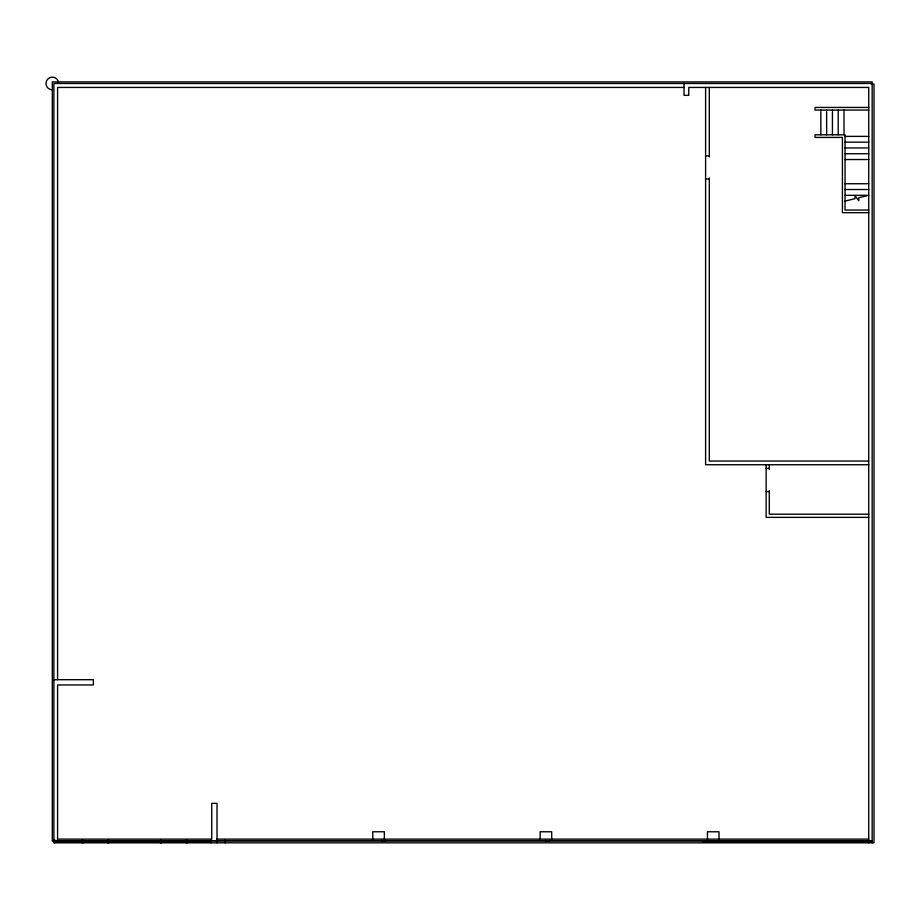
<?xml version="1.0" encoding="UTF-8"?>
<svg xmlns="http://www.w3.org/2000/svg" width="920" height="920" viewBox="0 0 920 920"><rect width="100%" height="100%" fill="white"/><g stroke="black" fill="none" stroke-linecap="round" stroke-linejoin="round"><path stroke-width="1.38" d="M53.889 842.076L55.648 840.328M54.636 842.823L57.27 840.19M845.054 201.1L854.99 198.674L854.99 195.626L858.808 200.778L858.774 197.742L868.733 195.316L867.686 195.316M872.16 83.49L53.889 83.49L53.889 842.823L874 842.823L874 84.019L871.125 84.019M684.031 87.434L57.58 87.434L57.58 679.696M868.733 107.433L815.062 107.433L815.062 110.066L868.733 110.066M845.054 136.379L866.628 136.379M867.686 136.379L868.733 136.379M845.054 142.163L866.628 142.163M867.686 142.163L868.733 142.163M845.054 147.947L866.628 147.947M867.686 147.947L868.733 147.947M845.054 153.743L866.628 153.743M867.686 153.743L868.733 153.743M705.606 155.848L709.297 155.848M845.054 159.528L866.628 159.528M867.686 159.528L868.733 159.528M705.606 178.998L709.297 178.998M845.054 183.736L866.628 183.736M867.686 183.736L868.733 183.736M845.054 189.52L866.628 189.52M867.686 189.52L868.733 189.52M845.054 195.316L866.628 195.316M868.733 210.047L845.054 210.047L845.054 134.803L815.062 134.803L815.062 137.425L842.421 137.425L842.421 212.681L868.733 212.681M868.733 461.046L709.297 461.046L709.297 177.951M868.733 464.738L705.606 464.738L705.606 87.434M766.13 468.418L769.281 468.418M766.13 491.567L769.281 491.567M868.733 514.199L769.281 514.199L769.281 490.521M868.733 517.362L766.13 517.362L766.13 464.738M53.889 679.696L93.357 679.696L93.357 684.952L57.58 684.952L57.58 839.132L211.761 839.132L211.761 803.356L217.016 803.356L217.016 842.823M217.016 839.132L868.733 839.132M52.313 840.719L872.16 840.719M872.16 840.731L52.313 840.731L52.313 81.915L872.16 81.915L872.16 842.823M55.947 841.501L81.995 841.501M83.053 841.501L107.789 841.501M108.836 841.501L160.402 841.501M161.46 841.501L186.185 841.501M187.243 841.501L210.967 841.501M702.983 842.03L872.16 842.03M868.733 842.823L868.733 87.434L688.769 87.434L688.769 95.335L684.031 95.335L684.031 83.49M844.008 110.066L844.008 111.113M844.008 112.171L844.008 134.803M838.212 110.066L838.212 111.113M838.212 112.171L838.212 134.803M832.428 110.066L832.428 111.113M832.428 112.171L832.428 134.803M826.643 110.066L826.643 111.113M826.643 112.171L826.643 134.803M820.847 110.066L820.847 111.113M820.847 112.171L820.847 134.803M769.281 464.738L769.281 469.476M719.026 839.132L719.026 831.772L707.457 831.772L707.457 839.132M709.297 87.434L709.297 156.894M551.689 839.132L551.689 831.772L540.12 831.772L540.12 839.132M384.353 839.132L384.353 831.772L372.784 831.772L372.784 839.132M225.181 839.983L225.181 842.823M210.967 839.971L210.967 842.823M187.243 840.19L187.243 842.823M186.185 840.19L186.185 842.823M161.46 840.19L161.46 842.823M160.402 840.19L160.402 842.823M108.836 840.19L108.836 842.823M107.789 840.19L107.789 842.823M83.053 840.19L83.053 842.823M81.995 840.19L81.995 842.823M54.154 839.948L54.154 842.823M52.313 89.803A6.313 6.313 0 0 1 46.011 83.858A6.313 6.313 0 0 1 51.578 77.222A6.313 6.313 0 0 1 58.535 82.397M385.445 840.431A4.473 4.473 0 0 1 381.156 840.431M549.631 840.431A4.473 4.473 0 0 1 545.341 840.431"/></g></svg>
